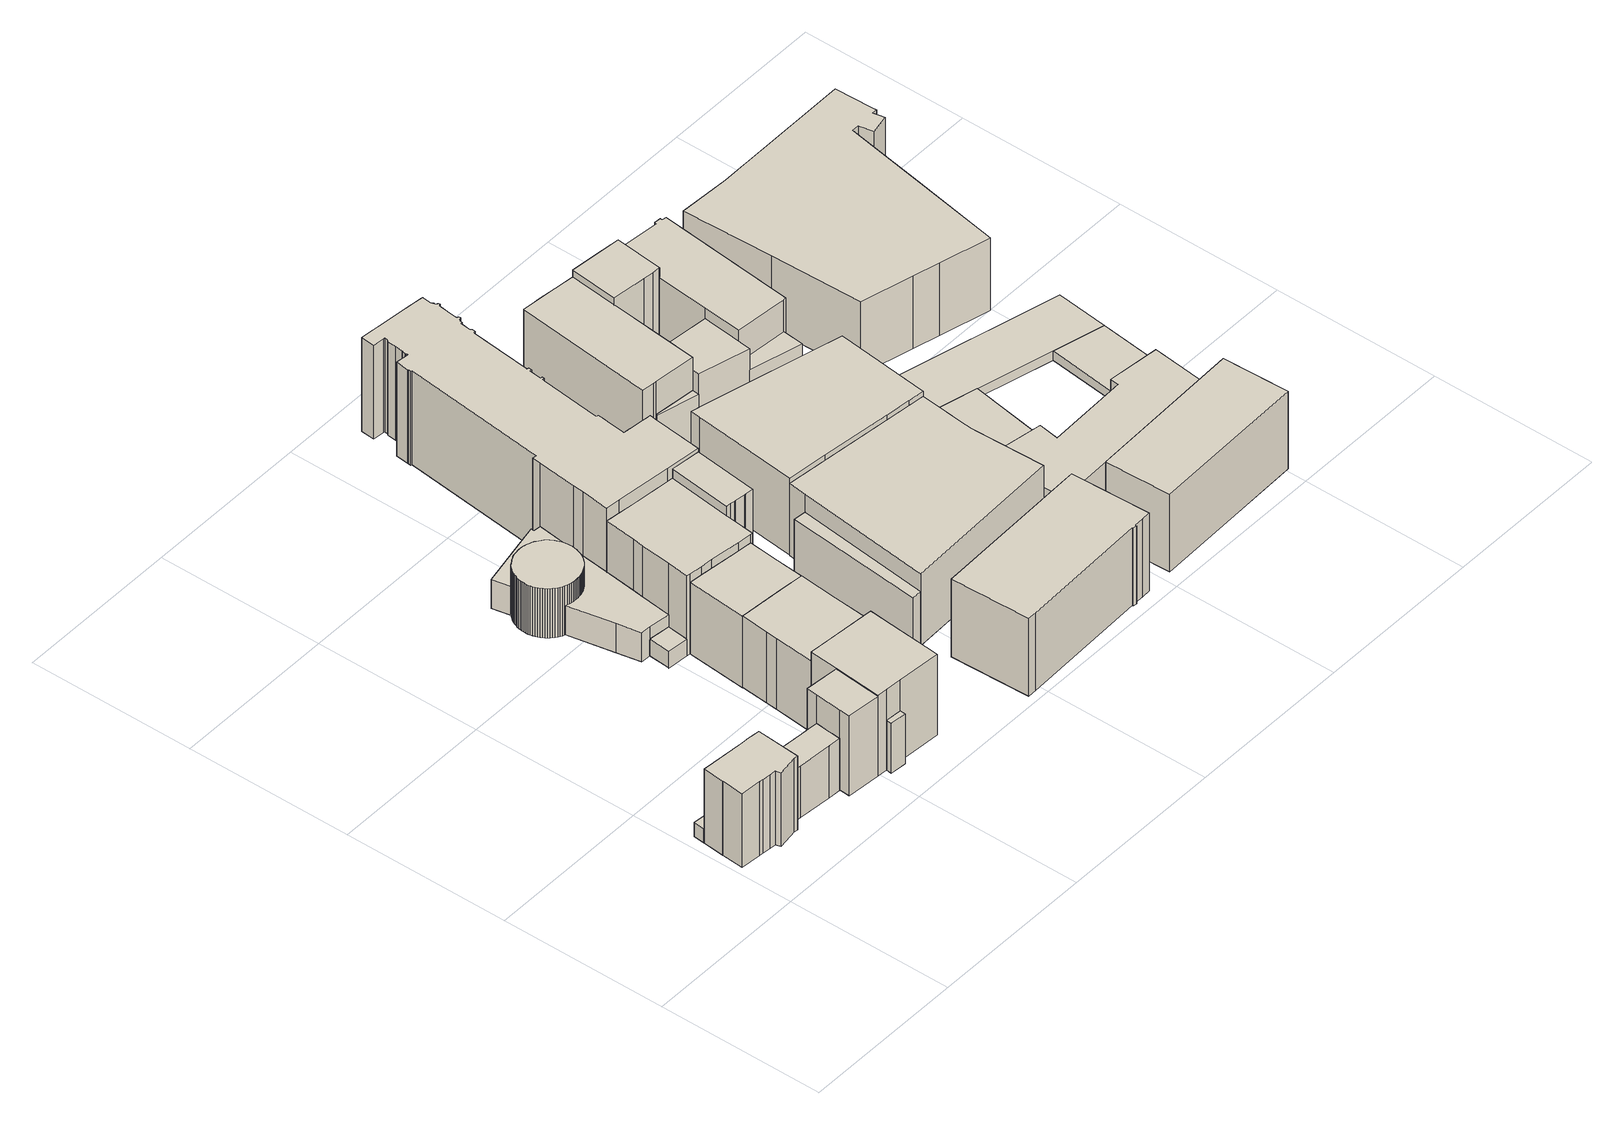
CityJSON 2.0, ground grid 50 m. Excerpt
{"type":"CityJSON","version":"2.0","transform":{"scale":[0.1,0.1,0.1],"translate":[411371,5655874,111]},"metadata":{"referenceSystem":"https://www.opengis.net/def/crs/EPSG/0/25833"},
"CityObjects":{
"building1":{"type":"Building","attributes":{"Gemeindeschluessel":14612000,"Geometrietyp2DReferenz":"3000","function":"31001_9998","roofType":"9999"},"children":["building1-1","building1-2","building1-3"]},
"building1-1":{"type":"BuildingPart","attributes":{"Dachtyp_tdc":"tdcGableRoof","Dachneigung":36.53,"QualitaetDacherkennung":72,"Geometrietyp2DReferenz":"3000","measuredHeight":18.6,"roofType":"3100"},"parents":["building1"],"geometry":[{"type":"Solid","lod":"1","boundaries":[[[[0,1,2,3,4,5,6,7,8,9,10,11]],[[12,13,14,15,16,17,18,19,20,21,22,23]],[[11,13,12,0]],[[10,14,13,11]],[[9,15,14,10]],[[8,16,15,9]],[[7,17,16,8]],[[6,18,17,7]],[[5,19,18,6]],[[4,20,19,5]],[[3,21,20,4]],[[2,22,21,3]],[[1,23,22,2]],[[0,12,23,1]]]]}]},
"building1-2":{"type":"BuildingPart","attributes":{"Dachtyp_tdc":"tdcGableRoof","Dachneigung":20.57,"QualitaetDacherkennung":4,"Geometrietyp2DReferenz":"3000","measuredHeight":6.68,"roofType":"3100"},"parents":["building1"],"geometry":[{"type":"Solid","lod":"1","boundaries":[[[[24,25,26,27,28,29,30,31,32,33,34]],[[35,36,37,38,39,40,41,42,43,44,45]],[[34,36,35,24]],[[33,37,36,34]],[[32,38,37,33]],[[31,39,38,32]],[[30,40,39,31]],[[29,41,40,30]],[[28,42,41,29]],[[27,43,42,28]],[[26,44,43,27]],[[25,45,44,26]],[[24,35,45,25]]]]}]},
"building1-3":{"type":"BuildingPart","attributes":{"Dachtyp_tdc":"tdcHipAndGableRoof","Dachneigung":43.85,"QualitaetDacherkennung":66,"Geometrietyp2DReferenz":"3000","measuredHeight":28.26,"roofType":"5000"},"parents":["building1"],"geometry":[{"type":"Solid","lod":"1","boundaries":[[[[46,47,48,49,50,51,52,53,54,55,56,57,58,59,60,61,62]],[[63,64,65,66,67,68,69,40,38,70,71,72,23,21,73,74,75]],[[62,64,63,46]],[[61,65,64,62]],[[60,66,65,61]],[[59,67,66,60]],[[58,68,67,59]],[[57,69,68,58]],[[56,40,69,57]],[[55,38,40,56]],[[54,70,38,55]],[[53,71,70,54]],[[52,72,71,53]],[[51,23,72,52]],[[50,21,23,51]],[[49,73,21,50]],[[48,74,73,49]],[[47,75,74,48]],[[46,63,75,47]]]]}]},
"building2":{"type":"Building","attributes":{"Gemeindeschluessel":14612000,"Geometrietyp2DReferenz":"3000","function":"31001_9998","roofType":"9999"},"children":["building2-1","building2-2","building2-3","building2-4"]},
"building2-1":{"type":"BuildingPart","attributes":{"Dachtyp_tdc":"tdcFreeFormRoof","Dachneigung":50.31,"QualitaetDacherkennung":12,"Geometrietyp2DReferenz":"3000","measuredHeight":17,"roofType":"5000"},"parents":["building2"],"geometry":[{"type":"Solid","lod":"1","boundaries":[[[[76,77,78,79]],[[80,81,82,83]],[[79,81,80,76]],[[78,82,81,79]],[[77,83,82,78]],[[76,80,83,77]]]]}]},
"building2-2":{"type":"BuildingPart","attributes":{"Dachtyp_tdc":"tdcFreeFormRoof","Dachneigung":31.31,"QualitaetDacherkennung":19,"Geometrietyp2DReferenz":"3000","measuredHeight":29.87,"roofType":"5000"},"parents":["building2"],"geometry":[{"type":"Solid","lod":"1","boundaries":[[[[84,85,86,87,88,89,90,91,92,93]],[[94,95,96,83,82,97,98,99,100,101]],[[92,95,94,93]],[[91,96,95,92]],[[90,83,96,91]],[[89,82,83,90]],[[88,97,82,89]],[[87,98,97,88]],[[86,99,98,87]],[[85,100,99,86]],[[84,101,100,85]],[[93,94,101,84]]]]}]},
"building2-3":{"type":"BuildingPart","attributes":{"Dachtyp_tdc":"tdcHipAndGableRoof","Dachneigung":43.49,"QualitaetDacherkennung":65,"Geometrietyp2DReferenz":"3000","measuredHeight":29.6,"roofType":"5000"},"parents":["building2"],"geometry":[{"type":"Solid","lod":"1","boundaries":[[[[102,103,104,105,106,107,108]],[[97,109,110,111,112,98,113]],[[108,109,97,102]],[[107,110,109,108]],[[106,111,110,107]],[[105,112,111,106]],[[104,98,112,105]],[[103,113,98,104]],[[102,97,113,103]]]]}]},
"building2-4":{"type":"BuildingPart","attributes":{"Dachtyp_tdc":"tdcFreeFormRoof","Dachneigung":32.53,"QualitaetDacherkennung":16,"Geometrietyp2DReferenz":"3000","measuredHeight":23.66,"roofType":"5000"},"parents":["building2"],"geometry":[{"type":"Solid","lod":"1","boundaries":[[[[114,115,116,117,118,119]],[[120,121,122,123,95,94]],[[119,121,120,114]],[[118,122,121,119]],[[117,123,122,118]],[[116,95,123,117]],[[115,94,95,116]],[[114,120,94,115]]]]}]},
"building3":{"type":"Building","attributes":{"Dachtyp_tdc":"tdcPolyFlatRoof","Gemeindeschluessel":14612000,"Dachneigung":0,"QualitaetDacherkennung":42,"Geometrietyp2DReferenz":"3000","measuredHeight":5.58,"function":"31001_9998","roofType":"1000"},"geometry":[{"type":"Solid","lod":"1","boundaries":[[[[124,125,126,127,128,129]],[[130,131,132,133,134,135]],[[129,131,130,124]],[[128,132,131,129]],[[127,133,132,128]],[[126,134,133,127]],[[125,135,134,126]],[[124,130,135,125]]]]}]},
"building4":{"type":"Building","attributes":{"Dachtyp_tdc":"tdcGableRoof","Gemeindeschluessel":14612000,"Dachneigung":38.51,"QualitaetDacherkennung":37,"Geometrietyp2DReferenz":"3000","measuredHeight":29.32,"function":"31001_9998","roofType":"3100"},"geometry":[{"type":"Solid","lod":"1","boundaries":[[[[136,137,138,139,140,141,142,143,144,145,146,147]],[[148,149,150,151,152,153,154,155,156,157,158,159]],[[147,149,148,136]],[[146,150,149,147]],[[145,151,150,146]],[[144,152,151,145]],[[143,153,152,144]],[[142,154,153,143]],[[141,155,154,142]],[[140,156,155,141]],[[139,157,156,140]],[[138,158,157,139]],[[137,159,158,138]],[[136,148,159,137]]]]}]},
"building5":{"type":"Building","attributes":{"Dachtyp_tdc":"tdcPolyFlatRoof","Gemeindeschluessel":14612000,"Dachneigung":0,"QualitaetDacherkennung":61,"Geometrietyp2DReferenz":"3000","measuredHeight":16.23,"function":"31001_9998","roofType":"1000"},"geometry":[{"type":"Solid","lod":"1","boundaries":[[[[160,161,162,163,164,165,166,167,168,169,170,171,172,173,174,175,176,177,178,179,180,181,182,183,184,185,186,187,188,189,190,191,192,193,194,195,196,197,198,199,200,201,202,203,204,205,206,207,208,209,210,211,212,213,214,215,216,217,218,219,220,221,222,223,224,225,226,227,228,229,230,231,232,233,234,235,236,237,238,239,240,241,242,243,244,245,246,247]],[[248,249,250,251,252,253,254,255,256,257,258,259,260,261,262,263,264,265,266,267,268,269,270,271,272,273,274,275,276,277,278,279,280,281,282,283,284,285,286,287,288,289,290,291,292,293,294,295,296,297,298,299,300,301,302,303,304,305,306,307,308,309,310,311,312,313,314,315,316,317,318,319,320,321,322,323,324,325,326,327,328,329,330,331,332,333,334,335]],[[247,249,248,160]],[[246,250,249,247]],[[245,251,250,246]],[[244,252,251,245]],[[243,253,252,244]],[[242,254,253,243]],[[241,255,254,242]],[[240,256,255,241]],[[239,257,256,240]],[[238,258,257,239]],[[237,259,258,238]],[[236,260,259,237]],[[235,261,260,236]],[[234,262,261,235]],[[233,263,262,234]],[[232,264,263,233]],[[231,265,264,232]],[[230,266,265,231]],[[229,267,266,230]],[[228,268,267,229]],[[227,269,268,228]],[[226,270,269,227]],[[225,271,270,226]],[[224,272,271,225]],[[223,273,272,224]],[[222,274,273,223]],[[221,275,274,222]],[[220,276,275,221]],[[219,277,276,220]],[[218,278,277,219]],[[217,279,278,218]],[[216,280,279,217]],[[215,281,280,216]],[[214,282,281,215]],[[213,283,282,214]],[[212,284,283,213]],[[211,285,284,212]],[[210,286,285,211]],[[209,287,286,210]],[[208,288,287,209]],[[207,289,288,208]],[[206,290,289,207]],[[205,291,290,206]],[[204,292,291,205]],[[203,293,292,204]],[[202,294,293,203]],[[201,295,294,202]],[[200,296,295,201]],[[199,297,296,200]],[[198,298,297,199]],[[197,299,298,198]],[[196,300,299,197]],[[195,301,300,196]],[[194,302,301,195]],[[193,303,302,194]],[[192,304,303,193]],[[191,305,304,192]],[[190,306,305,191]],[[189,307,306,190]],[[188,308,307,189]],[[187,309,308,188]],[[186,310,309,187]],[[185,311,310,186]],[[184,312,311,185]],[[183,313,312,184]],[[182,314,313,183]],[[181,315,314,182]],[[180,316,315,181]],[[179,317,316,180]],[[178,318,317,179]],[[177,319,318,178]],[[176,320,319,177]],[[175,321,320,176]],[[174,322,321,175]],[[173,323,322,174]],[[172,324,323,173]],[[171,325,324,172]],[[170,326,325,171]],[[169,327,326,170]],[[168,328,327,169]],[[167,329,328,168]],[[166,330,329,167]],[[165,331,330,166]],[[164,332,331,165]],[[163,333,332,164]],[[162,334,333,163]],[[161,335,334,162]],[[160,248,335,161]]]]}]},
"building6":{"type":"Building","attributes":{"Dachtyp_tdc":"tdcPolyFlatRoof","Gemeindeschluessel":14612000,"Dachneigung":0,"QualitaetDacherkennung":61,"Geometrietyp2DReferenz":"3000","measuredHeight":9.68,"function":"31001_9998","roofType":"1000"},"geometry":[{"type":"Solid","lod":"1","boundaries":[[[[336,337,338,339,340,341,342,343,344,345,346,347,348,349,350,351,352,353,354,355,356,357,358,359,360,361,362,363,364,365,366,367,368,369,370,371,372,373,374,375,376,377,378,379,380,381,382,383,384,385,386,387,388,389,390,391,392,393,394,395,396,397,398,399,400,401,402,403,404,405,406,407,408,409,410,411,412]],[[413,414,415,416,417,418,419,420,421,422,423,424,425,426,427,428,429,430,431,432,433,434,435,436,437,438,439,440,441,442,443,444,445,446,447,448,449,450,451,452,453,454,455,456,457,458,459,460,461,462,463,464,465,466,467,468,469,470,471,472,473,474,475,476,477,478,479,480,481,482,483,484,485,486,487,488,489]],[[412,414,413,336]],[[411,415,414,412]],[[410,416,415,411]],[[409,417,416,410]],[[408,418,417,409]],[[407,419,418,408]],[[406,420,419,407]],[[405,421,420,406]],[[404,422,421,405]],[[403,423,422,404]],[[402,424,423,403]],[[401,425,424,402]],[[400,426,425,401]],[[399,427,426,400]],[[398,428,427,399]],[[397,429,428,398]],[[396,430,429,397]],[[395,431,430,396]],[[394,432,431,395]],[[393,433,432,394]],[[392,434,433,393]],[[391,435,434,392]],[[390,436,435,391]],[[389,437,436,390]],[[388,438,437,389]],[[387,439,438,388]],[[386,440,439,387]],[[385,441,440,386]],[[384,442,441,385]],[[383,443,442,384]],[[382,444,443,383]],[[381,445,444,382]],[[380,446,445,381]],[[379,447,446,380]],[[378,448,447,379]],[[377,449,448,378]],[[376,450,449,377]],[[375,451,450,376]],[[374,452,451,375]],[[373,453,452,374]],[[372,454,453,373]],[[371,455,454,372]],[[370,456,455,371]],[[369,457,456,370]],[[368,458,457,369]],[[367,459,458,368]],[[366,460,459,367]],[[365,461,460,366]],[[364,462,461,365]],[[363,463,462,364]],[[362,464,463,363]],[[361,465,464,362]],[[360,466,465,361]],[[359,467,466,360]],[[358,468,467,359]],[[357,469,468,358]],[[356,470,469,357]],[[355,471,470,356]],[[354,472,471,355]],[[353,473,472,354]],[[352,474,473,353]],[[351,475,474,352]],[[350,476,475,351]],[[349,477,476,350]],[[348,478,477,349]],[[347,479,478,348]],[[346,480,479,347]],[[345,481,480,346]],[[344,482,481,345]],[[343,483,482,344]],[[342,484,483,343]],[[341,485,484,342]],[[340,486,485,341]],[[339,487,486,340]],[[338,488,487,339]],[[337,489,488,338]],[[336,413,489,337]]]]}]},
"building7":{"type":"Building","attributes":{"Dachtyp_tdc":"tdcGableRoof","Gemeindeschluessel":14612000,"Dachneigung":39.73,"QualitaetDacherkennung":39,"Geometrietyp2DReferenz":"3000","measuredHeight":29.5,"function":"31001_9998","roofType":"3100"},"geometry":[{"type":"Solid","lod":"1","boundaries":[[[[490,491,492,493,494,495,496,497,498,499]],[[500,501,502,503,504,505,506,507,508,509]],[[499,501,500,490]],[[498,502,501,499]],[[497,503,502,498]],[[496,504,503,497]],[[495,505,504,496]],[[494,506,505,495]],[[493,507,506,494]],[[492,508,507,493]],[[491,509,508,492]],[[490,500,509,491]]]]}]},
"building8":{"type":"Building","attributes":{"Gemeindeschluessel":14612000,"Geometrietyp2DReferenz":"3000","function":"31001_9998","roofType":"9999"},"children":["building8-1","building8-2"]},
"building8-1":{"type":"BuildingPart","attributes":{"Dachtyp_tdc":"tdcHipAndGableRoof","Dachneigung":44.05,"QualitaetDacherkennung":57,"Geometrietyp2DReferenz":"3000","measuredHeight":32.8,"roofType":"5000"},"parents":["building8"],"geometry":[{"type":"Solid","lod":"1","boundaries":[[[[510,511,512,513,514,515,516,517,518]],[[519,520,521,522,523,524,525,526,527]],[[518,520,519,510]],[[517,521,520,518]],[[516,522,521,517]],[[515,523,522,516]],[[514,524,523,515]],[[513,525,524,514]],[[512,526,525,513]],[[511,527,526,512]],[[510,519,527,511]]]]}]},
"building8-2":{"type":"BuildingPart","attributes":{"Dachtyp_tdc":"tdcCutGableRoof","Dachneigung":46.12,"QualitaetDacherkennung":26,"Geometrietyp2DReferenz":"3000","measuredHeight":31.1,"roofType":"9999"},"parents":["building8"],"geometry":[{"type":"Solid","lod":"1","boundaries":[[[[528,529,530,531,532,533,534,535,536,537,538,539,540,541,542,543,544]],[[545,546,547,489,488,487,486,548,549,550,551,526,525,552,553,554,555]],[[544,546,545,528]],[[543,547,546,544]],[[542,489,547,543]],[[541,488,489,542]],[[540,487,488,541]],[[539,486,487,540]],[[538,548,486,539]],[[537,549,548,538]],[[536,550,549,537]],[[535,551,550,536]],[[534,526,551,535]],[[533,525,526,534]],[[532,552,525,533]],[[531,553,552,532]],[[530,554,553,531]],[[529,555,554,530]],[[528,545,555,529]]]]}]},
"building9":{"type":"Building","attributes":{"Dachtyp_tdc":"tdcFreeFormRoof","Gemeindeschluessel":14612000,"Dachneigung":44.85,"QualitaetDacherkennung":21,"Geometrietyp2DReferenz":"3000","measuredHeight":39.98,"function":"31001_9998","roofType":"5000"},"geometry":[{"type":"Solid","lod":"1","boundaries":[[[[556,557,558,559,560,561,562,563,564,565,566,567,568,569,570,571,572,573,574,575,576,577,578,579,580,581,582,583,584,585,586,587,588,589,590,591,592,593,594,595,596,597,598,599,600,601,602,603,604,605,606,607,608,609,610,611,612,613,614,615,616,617,618,619,620,621,622,623,624,625,626,627,628,629,630,631,632,633,634,635,636,637,638,639,640,641,642,643,644,645,646,647,648,649,650,651,652,653,654,655,656,657,658,659,660,661,662,663,664,665,666,667,668,669,670,671,672,673,674,675,676,677,678]],[[679,680,681,682,683,684,685,686,687,688,689,690,691,692,693,694,695,696,697,698,699,700,701,702,703,704,705,706,707,708,709,710,711,712,713,714,715,716,717,718,719,720,721,722,723,724,725,726,727,728,729,730,731,732,733,734,735,736,737,738,739,740,741,742,743,744,745,746,747,748,749,750,751,752,753,754,755,756,757,758,759,760,761,762,763,764,765,766,767,768,769,770,771,772,773,774,775,776,777,778,779,780,781,782,783,784,785,786,787,788,789,790,791,792,793,794,795,796,797,798,799,800,801]],[[677,680,679,678]],[[676,681,680,677]],[[675,682,681,676]],[[674,683,682,675]],[[673,684,683,674]],[[672,685,684,673]],[[671,686,685,672]],[[670,687,686,671]],[[669,688,687,670]],[[668,689,688,669]],[[667,690,689,668]],[[666,691,690,667]],[[665,692,691,666]],[[664,693,692,665]],[[663,694,693,664]],[[662,695,694,663]],[[661,696,695,662]],[[660,697,696,661]],[[659,698,697,660]],[[658,699,698,659]],[[657,700,699,658]],[[656,701,700,657]],[[655,702,701,656]],[[654,703,702,655]],[[653,704,703,654]],[[652,705,704,653]],[[651,706,705,652]],[[650,707,706,651]],[[649,708,707,650]],[[648,709,708,649]],[[647,710,709,648]],[[646,711,710,647]],[[645,712,711,646]],[[644,713,712,645]],[[643,714,713,644]],[[642,715,714,643]],[[641,716,715,642]],[[640,717,716,641]],[[639,718,717,640]],[[638,719,718,639]],[[637,720,719,638]],[[636,721,720,637]],[[635,722,721,636]],[[634,723,722,635]],[[633,724,723,634]],[[632,725,724,633]],[[631,726,725,632]],[[630,727,726,631]],[[629,728,727,630]],[[628,729,728,629]],[[627,730,729,628]],[[626,731,730,627]],[[625,732,731,626]],[[624,733,732,625]],[[623,734,733,624]],[[622,735,734,623]],[[621,736,735,622]],[[620,737,736,621]],[[619,738,737,620]],[[618,739,738,619]],[[617,740,739,618]],[[616,741,740,617]],[[615,742,741,616]],[[614,743,742,615]],[[613,744,743,614]],[[612,745,744,613]],[[611,746,745,612]],[[610,747,746,611]],[[609,748,747,610]],[[608,749,748,609]],[[607,750,749,608]],[[606,751,750,607]],[[605,752,751,606]],[[604,753,752,605]],[[603,754,753,604]],[[602,755,754,603]],[[601,756,755,602]],[[600,757,756,601]],[[599,758,757,600]],[[598,759,758,599]],[[597,760,759,598]],[[596,761,760,597]],[[595,762,761,596]],[[594,763,762,595]],[[593,764,763,594]],[[592,765,764,593]],[[591,766,765,592]],[[590,767,766,591]],[[589,768,767,590]],[[588,769,768,589]],[[587,770,769,588]],[[586,771,770,587]],[[585,772,771,586]],[[584,773,772,585]],[[583,774,773,584]],[[582,775,774,583]],[[581,776,775,582]],[[580,777,776,581]],[[579,778,777,580]],[[578,779,778,579]],[[577,780,779,578]],[[576,781,780,577]],[[575,782,781,576]],[[574,783,782,575]],[[573,784,783,574]],[[572,785,784,573]],[[571,786,785,572]],[[570,787,786,571]],[[569,788,787,570]],[[568,789,788,569]],[[567,790,789,568]],[[566,791,790,567]],[[565,792,791,566]],[[564,793,792,565]],[[563,794,793,564]],[[562,795,794,563]],[[561,796,795,562]],[[560,797,796,561]],[[559,798,797,560]],[[558,799,798,559]],[[557,800,799,558]],[[556,801,800,557]],[[678,679,801,556]]]]}]},
"building10":{"type":"Building","attributes":{"Dachtyp_tdc":"tdcCutTentRoof","Gemeindeschluessel":14612000,"Dachneigung":0.148,"QualitaetDacherkennung":48,"Geometrietyp2DReferenz":"3000","measuredHeight":29.27,"function":"31001_9998","roofType":"9999"},"geometry":[{"type":"Solid","lod":"1","boundaries":[[[[802,803,804,805,806,807,808,809,810,811,812,813]],[[814,815,816,817,818,819,820,821,822,823,824,825]],[[813,815,814,802]],[[812,816,815,813]],[[811,817,816,812]],[[810,818,817,811]],[[809,819,818,810]],[[808,820,819,809]],[[807,821,820,808]],[[806,822,821,807]],[[805,823,822,806]],[[804,824,823,805]],[[803,825,824,804]],[[802,814,825,803]]]]}]},
"building11":{"type":"Building","attributes":{"Gemeindeschluessel":14612000,"Geometrietyp2DReferenz":"3000","function":"31001_9998","roofType":"9999"},"children":["building11-1","building11-2"]},
"building11-1":{"type":"BuildingPart","attributes":{"Dachtyp_tdc":"tdcCutTentRoof","Dachneigung":2.87,"QualitaetDacherkennung":18,"Geometrietyp2DReferenz":"3000","measuredHeight":26.58,"roofType":"9999"},"parents":["building11"],"geometry":[{"type":"Solid","lod":"1","boundaries":[[[[826,827,828,829,830,831,832,833]],[[834,835,836,837,838,839,840,841]],[[833,835,834,826]],[[832,836,835,833]],[[831,837,836,832]],[[830,838,837,831]],[[829,839,838,830]],[[828,840,839,829]],[[827,841,840,828]],[[826,834,841,827]]]]}]},
"building11-2":{"type":"BuildingPart","attributes":{"Dachtyp_tdc":"tdcPolyFlatRoof","Dachneigung":0,"QualitaetDacherkennung":61,"Geometrietyp2DReferenz":"3000","measuredHeight":18.01,"roofType":"1000"},"parents":["building11"],"geometry":[{"type":"Solid","lod":"1","boundaries":[[[[842,843,844,845]],[[846,835,834,847]],[[845,835,846,842]],[[844,834,835,845]],[[843,847,834,844]],[[842,846,847,843]]]]}]},
"building12":{"type":"Building","attributes":{"Dachtyp_tdc":"tdcFreeFormRoof","Gemeindeschluessel":14612000,"Dachneigung":0.161,"QualitaetDacherkennung":31,"Geometrietyp2DReferenz":"3000","measuredHeight":27.76,"function":"31001_9998","roofType":"5000"},"geometry":[{"type":"Solid","lod":"1","boundaries":[[[[848,849,850,851,852,853,854,855,856]],[[857,858,859,860,861,862,863,864,865]],[[856,858,857,848]],[[855,859,858,856]],[[854,860,859,855]],[[853,861,860,854]],[[852,862,861,853]],[[851,863,862,852]],[[850,864,863,851]],[[849,865,864,850]],[[848,857,865,849]]]]}]},
"building13":{"type":"Building","attributes":{"Gemeindeschluessel":14612000,"Geometrietyp2DReferenz":"3000","function":"31001_9998","roofType":"9999"},"children":["building13-1","building13-2","building13-3","building13-4","building13-5","building13-6","building13-7"]},
"building13-1":{"type":"BuildingPart","attributes":{"Dachtyp_tdc":"tdcFreeFormRoof","Dachneigung":55.45,"QualitaetDacherkennung":21,"Geometrietyp2DReferenz":"3000","measuredHeight":16.26,"roofType":"5000"},"parents":["building13"],"geometry":[{"type":"Solid","lod":"1","boundaries":[[[[866,867,868,869]],[[870,871,872,873]],[[869,871,870,866]],[[868,872,871,869]],[[867,873,872,868]],[[866,870,873,867]]]]}]},
"building13-2":{"type":"BuildingPart","attributes":{"Dachtyp_tdc":"tdcHipRoof","Dachneigung":10.47,"QualitaetDacherkennung":27,"Geometrietyp2DReferenz":"3000","measuredHeight":29.57,"roofType":"3200"},"parents":["building13"],"geometry":[{"type":"Solid","lod":"1","boundaries":[[[[874,875,876,877,878,879,880,881,882,883,884,885]],[[886,887,888,889,890,891,892,893,894,895,896,897]],[[885,887,886,874]],[[884,888,887,885]],[[883,889,888,884]],[[882,890,889,883]],[[881,891,890,882]],[[880,892,891,881]],[[879,893,892,880]],[[878,894,893,879]],[[877,895,894,878]],[[876,896,895,877]],[[875,897,896,876]],[[874,886,897,875]]]]}]},
"building13-3":{"type":"BuildingPart","attributes":{"Dachtyp_tdc":"tdcPolyFlatRoof","Dachneigung":2.8,"QualitaetDacherkennung":16,"Geometrietyp2DReferenz":"3000","measuredHeight":15.97,"roofType":"2100"},"parents":["building13"],"geometry":[{"type":"Solid","lod":"1","boundaries":[[[[898,899,900,901]],[[902,903,904,905]],[[901,903,902,898]],[[900,904,903,901]],[[899,905,904,900]],[[898,902,905,899]]]]}]},
"building13-4":{"type":"BuildingPart","attributes":{"Dachtyp_tdc":"tdcPolyFlatRoof","Dachneigung":0,"QualitaetDacherkennung":42,"Geometrietyp2DReferenz":"3000","measuredHeight":28.82,"roofType":"1000"},"parents":["building13"],"geometry":[{"type":"Solid","lod":"1","boundaries":[[[[906,907,908,909,910,911,912,913]],[[886,897,914,915,916,917,918,887]],[[913,897,886,906]],[[912,914,897,913]],[[911,915,914,912]],[[910,916,915,911]],[[909,917,916,910]],[[908,918,917,909]],[[907,887,918,908]],[[906,886,887,907]]]]}]},
"building13-5":{"type":"BuildingPart","attributes":{"Dachtyp_tdc":"tdcHipRoof","Dachneigung":52.16,"QualitaetDacherkennung":28,"Geometrietyp2DReferenz":"3000","measuredHeight":31.3,"roofType":"3200"},"parents":["building13"],"geometry":[{"type":"Solid","lod":"1","boundaries":[[[[919,920,921,922,923,924,925,926,927,928,929,930]],[[931,905,904,932,933,934,935,936,870,873,917,916]],[[930,905,931,919]],[[929,904,905,930]],[[928,932,904,929]],[[927,933,932,928]],[[926,934,933,927]],[[925,935,934,926]],[[924,936,935,925]],[[923,870,936,924]],[[922,873,870,923]],[[921,917,873,922]],[[920,916,917,921]],[[919,931,916,920]]]]}]},
"building13-6":{"type":"BuildingPart","attributes":{"Dachtyp_tdc":"tdcPolyFlatRoof","Dachneigung":0,"QualitaetDacherkennung":51,"Geometrietyp2DReferenz":"3000","measuredHeight":15.35,"roofType":"1000"},"parents":["building13"],"geometry":[{"type":"Solid","lod":"1","boundaries":[[[[937,938,939,940]],[[894,941,942,895]],[[940,941,894,937]],[[939,942,941,940]],[[938,895,942,939]],[[937,894,895,938]]]]}]},
"building13-7":{"type":"BuildingPart","attributes":{"Dachtyp_tdc":"tdcCutGableRoof","Dachneigung":56.44,"QualitaetDacherkennung":33,"Geometrietyp2DReferenz":"3000","measuredHeight":28.89,"roofType":"9999"},"parents":["building13"],"geometry":[{"type":"Solid","lod":"1","boundaries":[[[[943,944,945,946]],[[942,902,931,896]],[[946,902,942,943]],[[945,931,902,946]],[[944,896,931,945]],[[943,942,896,944]]]]}]},
"building14":{"type":"Building","attributes":{"Dachtyp_tdc":"tdcCutTentRoof","Gemeindeschluessel":14612000,"Dachneigung":1.21,"QualitaetDacherkennung":61,"Geometrietyp2DReferenz":"3000","measuredHeight":28.95,"function":"31001_9998","roofType":"9999"},"geometry":[{"type":"Solid","lod":"1","boundaries":[[[[947,948,949,950]],[[951,952,953,954]],[[950,952,951,947]],[[949,953,952,950]],[[948,954,953,949]],[[947,951,954,948]]]]}]},
"building15":{"type":"Building","attributes":{"Dachtyp_tdc":"tdcFreeFormRoof","Gemeindeschluessel":14612000,"Dachneigung":50.79,"QualitaetDacherkennung":6,"Geometrietyp2DReferenz":"3000","measuredHeight":14.17,"function":"31001_9998","roofType":"5000"},"geometry":[{"type":"Solid","lod":"1","boundaries":[[[[955,956,957,958,959,960,961,962,963]],[[964,965,966,967,968,969,970,971,972]],[[963,965,964,955]],[[962,966,965,963]],[[961,967,966,962]],[[960,968,967,961]],[[959,969,968,960]],[[958,970,969,959]],[[957,971,970,958]],[[956,972,971,957]],[[955,964,972,956]]]]}]},
"building16":{"type":"Building","attributes":{"Gemeindeschluessel":14612000,"Geometrietyp2DReferenz":"3000","function":"31001_9998","roofType":"9999"},"children":["building16-1","building16-2","building16-3"]},
"building16-1":{"type":"BuildingPart","attributes":{"Dachtyp_tdc":"tdcPolyFlatRoof","Dachneigung":0,"QualitaetDacherkennung":0,"Geometrietyp2DReferenz":"3000","measuredHeight":3,"roofType":"9999"},"parents":["building16"],"geometry":[{"type":"Solid","lod":"1","boundaries":[[[[973,974,975,976]],[[977,978,979,980]],[[976,978,977,973]],[[975,979,978,976]],[[974,980,979,975]],[[973,977,980,974]]]]}]},
"building16-2":{"type":"BuildingPart","attributes":{"Dachtyp_tdc":"tdcPolyFlatRoof","Dachneigung":0,"QualitaetDacherkennung":0,"Geometrietyp2DReferenz":"3000","measuredHeight":3.13,"roofType":"9999"},"parents":["building16"],"geometry":[{"type":"Solid","lod":"1","boundaries":[[[[981,982,983,984]],[[985,986,987,988]],[[984,986,985,981]],[[983,987,986,984]],[[982,988,987,983]],[[981,985,988,982]]]]}]},
"building16-3":{"type":"BuildingPart","attributes":{"Dachtyp_tdc":"tdcPolyFlatRoof","Dachneigung":0,"QualitaetDacherkennung":10,"Geometrietyp2DReferenz":"3000","measuredHeight":3.01,"roofType":"1000"},"parents":["building16"],"geometry":[{"type":"Solid","lod":"1","boundaries":[[[[989,990,991,992,993,994]],[[986,995,996,979,978,987]],[[994,995,986,989]],[[993,996,995,994]],[[992,979,996,993]],[[991,978,979,992]],[[990,987,978,991]],[[989,986,987,990]]]]}]},
"building17":{"type":"Building","attributes":{"name":"NH Collection","Dachtyp_tdc":"tdcFreeFormRoof","Gemeindeschluessel":14612000,"Dachneigung":0.345,"QualitaetDacherkennung":21,"Geometrietyp2DReferenz":"3000","measuredHeight":29.76,"function":"31001_2071","roofType":"5000"},"geometry":[{"type":"Solid","lod":"1","boundaries":[[[[997,998,999,1000,1001,1002,1003,1004,1005,1006,1007,1008,1009,1010,1011,1012,1013,1014,1015,1016]],[[1017,1018,1019,1020,1021,1022,1023,1024,1025,1026,1027,1028,1029,1030,1031,1032,1033,1034,1035,1036]],[[1016,1018,1017,997]],[[1015,1019,1018,1016]],[[1014,1020,1019,1015]],[[1013,1021,1020,1014]],[[1012,1022,1021,1013]],[[1011,1023,1022,1012]],[[1010,1024,1023,1011]],[[1009,1025,1024,1010]],[[1008,1026,1025,1009]],[[1007,1027,1026,1008]],[[1006,1028,1027,1007]],[[1005,1029,1028,1006]],[[1004,1030,1029,1005]],[[1003,1031,1030,1004]],[[1002,1032,1031,1003]],[[1001,1033,1032,1002]],[[1000,1034,1033,1001]],[[999,1035,1034,1000]],[[998,1036,1035,999]],[[997,1017,1036,998]]]]}]}
},
"vertices":[
[242,239,197],[203,242,197],[200,202,197],[197,164,197],[235,160,197],[336,151,197],[373,149,197],[377,188,197],[380,228,197],[360,230,197],[342,231,197],[328,232,197],[242,239,26],[328,232,26],[342,231,26],[360,230,26],[380,228,26],[377,188,26],[373,149,26],[336,151,26],[235,160,26],[197,164,26],[200,202,26],[203,242,26],
[127,308,72],[111,310,72],[96,311,72],[38,316,72],[15,318,72],[12,285,72],[12,284,72],[35,282,72],[146,273,72],[149,307,72],[135,308,72],[127,308,26],[135,308,26],[149,307,26],[146,273,26],[35,282,26],[12,284,26],[12,285,26],[15,318,26],[38,316,26],[96,311,26],[111,310,26],
[118,144,270],[122,129,270],[183,138,270],[195,137,270],[197,164,270],[203,242,270],[205,268,270],[194,269,270],[170,272,270],[146,273,270],[12,284,270],[6,220,270],[6,219,270],[1,154,270],[64,149,270],[75,148,270],[99,145,270],[118,144,26],[99,145,26],[75,148,26],[64,149,26],[1,154,26],[6,219,26],[6,220,26],[170,272,26],[194,269,26],[205,268,26],[195,137,26],[183,138,26],[122,129,26],
[549,85,193],[550,101,193],[502,105,193],[500,89,193],[549,85,28],[500,89,28],[502,105,28],[550,101,28],
[700,318,295],[563,330,295],[492,336,295],[485,251,295],[472,107,295],[502,105,295],[550,101,295],[681,90,295],[688,175,295],[694,247,295],[694,247,28],[688,175,28],[681,90,28],[472,107,28],[485,251,28],[492,336,28],[563,330,28],[700,318,28],
[472,107,292],[479,178,292],[485,251,292],[383,260,292],[380,228,292],[373,149,292],[371,116,292],[371,116,28],[373,149,28],[380,228,28],[383,260,28],[479,178,28],
[705,246,263],[694,247,263],[688,175,263],[699,175,263],[701,198,263],[702,218,263],[705,246,28],[702,218,28],[701,198,28],[699,175,28],
[517,752,82],[517,753,82],[524,816,82],[460,823,82],[455,760,82],[454,758,82],[517,752,27],[454,758,27],[455,760,27],[460,823,27],[524,816,27],[517,753,27],
[708,419,264],[710,438,264],[720,554,264],[657,560,264],[583,566,264],[513,572,264],[506,490,264],[503,455,264],[492,336,264],[563,330,264],[637,323,264],[700,318,264],[708,419,29],[700,318,29],[637,323,29],[563,330,29],[492,336,29],[503,455,29],[506,490,29],[513,572,29],[583,566,29],[657,560,29],[720,554,29],[710,438,29],
[512,1104,186],[513,1110,186],[514,1116,186],[513,1123,186],[513,1129,186],[512,1137,186],[510,1144,186],[508,1150,186],[505,1156,186],[503,1161,186],[499,1167,186],[496,1172,186],[492,1177,186],[488,1182,186],[483,1186,186],[478,1190,186],[473,1193,186],[468,1197,186],[462,1200,186],[456,1202,186],[449,1205,186],[442,1206,186],[436,1208,186],[429,1208,186],[423,1208,186],[417,1208,186],[411,1207,186],[405,1206,186],[398,1205,186],[392,1203,186],[387,1200,186],[381,1198,186],[376,1194,186],[370,1191,186],[365,1187,186],[360,1182,186],[356,1177,186],[352,1172,186],[348,1167,186],[345,1162,186],[342,1156,186],[340,1150,186],[337,1144,186],[336,1138,186],[335,1132,186],[334,1126,186],[334,1120,186],[334,1113,186],[334,1107,186],[335,1101,186],[337,1095,186],[339,1089,186],[341,1083,186],[344,1077,186],[347,1072,186],[350,1066,186],[354,1061,186],[358,1057,186],[363,1052,186],[368,1048,186],[373,1044,186],[378,1041,186],[383,1038,186],[389,1035,186],[397,1033,186],[403,1031,186],[409,1030,186],[415,1029,186],[421,1029,186],[428,1029,186],[434,1029,186],[440,1030,186],[446,1031,186],[452,1033,186],[458,1035,186],[464,1038,186],[469,1041,186],[475,1044,186],[481,1049,186],[487,1054,186],[491,1059,186],[495,1064,186],[499,1069,186],[502,1074,186],[505,1080,186],[507,1086,186],[509,1092,186],[511,1098,186],[512,1104,24],[511,1098,24],[509,1092,24],[507,1086,24],[505,1080,24],[502,1074,24],[499,1069,24],[495,1064,24],[491,1059,24],[487,1054,24],[481,1049,24],[475,1044,24],[469,1041,24],[464,1038,24],[458,1035,24],[452,1033,24],[446,1031,24],[440,1030,24],[434,1029,24],[428,1029,24],[421,1029,24],[415,1029,24],[409,1030,24],[403,1031,24],[397,1033,24],[389,1035,24],[383,1038,24],[378,1041,24],[373,1044,24],[368,1048,24],[363,1052,24],[358,1057,24],[354,1061,24],[350,1066,24],[347,1072,24],[344,1077,24],[341,1083,24],[339,1089,24],[337,1095,24],[335,1101,24],[334,1107,24],[334,1113,24],[334,1120,24],[334,1126,24],[335,1132,24],[336,1138,24],[337,1144,24],[340,1150,24],[342,1156,24],[345,1162,24],[348,1167,24],[352,1172,24],[356,1177,24],[360,1182,24],[365,1187,24],[370,1191,24],[376,1194,24],[381,1198,24],[387,1200,24],[392,1203,24],[398,1205,24],[405,1206,24],[411,1207,24],[417,1208,24],[423,1208,24],[429,1208,24],[436,1208,24],[442,1206,24],[449,1205,24],[456,1202,24],[462,1200,24],[468,1197,24],[473,1193,24],[478,1190,24],[483,1186,24],[488,1182,24],[492,1177,24],[496,1172,24],[499,1167,24],[503,1161,24],[505,1156,24],[508,1150,24],[510,1144,24],[512,1137,24],[513,1129,24],[513,1123,24],[514,1116,24],[513,1110,24],
[460,823,122],[524,816,122],[534,906,122],[538,939,122],[549,1033,122],[558,1116,122],[561,1148,122],[575,1266,122],[553,1268,122],[554,1278,122],[491,1265,122],[349,1236,122],[360,1182,122],[365,1187,122],[370,1191,122],[376,1194,122],[381,1198,122],[387,1200,122],[392,1203,122],[398,1205,122],[405,1206,122],[411,1207,122],[417,1208,122],[423,1208,122],[429,1208,122],[436,1208,122],[442,1206,122],[449,1205,122],[456,1202,122],[462,1200,122],[468,1197,122],[473,1193,122],[478,1190,122],[483,1186,122],[488,1182,122],[492,1177,122],[496,1172,122],[499,1167,122],[503,1161,122],[505,1156,122],[508,1150,122],[510,1144,122],[512,1137,122],[512,1135,122],[513,1129,122],[513,1123,122],[514,1116,122],[513,1110,122],[512,1104,122],[511,1098,122],[509,1092,122],[507,1086,122],[505,1080,122],[502,1074,122],[499,1069,122],[495,1064,122],[491,1059,122],[487,1054,122],[482,1050,122],[481,1049,122],[475,1044,122],[469,1041,122],[464,1038,122],[458,1035,122],[452,1033,122],[446,1031,122],[440,1030,122],[434,1029,122],[428,1029,122],[421,1029,122],[415,1029,122],[409,1030,122],[403,1031,122],[397,1033,122],[389,1035,122],[417,895,122],[431,825,122],[460,823,26],[431,825,26],[417,895,26],[389,1035,26],[397,1033,26],[403,1031,26],[409,1030,26],[415,1029,26],[421,1029,26],[428,1029,26],[434,1029,26],[440,1030,26],[446,1031,26],[452,1033,26],[458,1035,26],[464,1038,26],[469,1041,26],[475,1044,26],[481,1049,26],[482,1050,26],[487,1054,26],[491,1059,26],[495,1064,26],[499,1069,26],[502,1074,26],[505,1080,26],[507,1086,26],[509,1092,26],[511,1098,26],[512,1104,26],[513,1110,26],[514,1116,26],[513,1123,26],[513,1129,26],[512,1135,26],[512,1137,26],[510,1144,26],[508,1150,26],[505,1156,26],[503,1161,26],[499,1167,26],[496,1172,26],[492,1177,26],[488,1182,26],[483,1186,26],[478,1190,26],[473,1193,26],[468,1197,26],[462,1200,26],[456,1202,26],[449,1205,26],[442,1206,26],[436,1208,26],[429,1208,26],[423,1208,26],[417,1208,26],[411,1207,26],[405,1206,26],[398,1205,26],[392,1203,26],[387,1200,26],[381,1198,26],[376,1194,26],[370,1191,26],[365,1187,26],[360,1182,26],[349,1236,26],[491,1265,26],[554,1278,26],[553,1268,26],[575,1266,26],[561,1148,26],[558,1116,26],[549,1033,26],[538,939,26],[534,906,26],[524,816,26],
[725,618,263],[727,637,263],[735,728,263],[670,735,263],[566,747,263],[528,751,263],[513,572,263],[583,566,263],[655,560,263],[720,554,263],[725,618,27],[720,554,27],[655,560,27],[583,566,27],[513,572,27],[528,751,27],[566,747,27],[670,735,27],[735,728,27],[727,637,27],
[840,807,322],[862,998,322],[774,1008,322],[751,817,322],[765,816,322],[778,814,322],[782,814,322],[812,810,322],[817,810,322],[840,807,26],[817,810,26],[812,810,26],[782,814,26],[778,814,26],[765,816,26],[751,817,26],[774,1008,26],[862,998,26],
[566,747,291],[603,743,291],[694,733,291],[735,728,291],[741,727,291],[751,817,291],[774,1008,291],[757,1010,291],[726,1013,291],[635,1023,291],[592,1028,291],[549,1033,291],[538,939,291],[534,906,291],[524,816,291],[517,753,291],[528,751,291],[566,747,26],[528,751,26],[517,753,26],[592,1028,26],[635,1023,26],[726,1013,26],[757,1010,26],[741,727,26],[735,728,26],[694,733,26],[603,743,26],
[866,1834,333],[863,1835,333],[864,1841,333],[861,1841,333],[862,1845,333],[860,1845,333],[863,1873,333],[863,1875,333],[857,1876,333],[826,1880,333],[693,1894,333],[654,1898,333],[650,1857,333],[684,1853,333],[688,1853,333],[687,1843,333],[683,1837,333],[681,1812,333],[678,1788,333],[677,1788,333],[676,1778,333],[678,1777,333],[677,1770,333],[674,1770,333],[638,1774,333],[634,1735,333],[634,1733,333],[633,1725,333],[637,1724,333],[588,1290,333],[577,1291,333],[575,1266,333],[561,1148,333],[558,1116,333],[549,1033,333],[592,1028,333],[757,1010,333],[862,998,333],[879,1151,333],[881,1167,333],[868,1168,333],[855,1170,333],[848,1171,333],[817,1174,333],[810,1175,333],[798,1176,333],[791,1177,333],[792,1183,333],[795,1214,333],[796,1223,333],[800,1255,333],[801,1266,333],[795,1267,333],[795,1271,333],[815,1450,333],[816,1455,333],[822,1455,333],[822,1462,333],[817,1463,333],[817,1467,333],[820,1497,333],[821,1500,333],[827,1499,333],[828,1509,333],[821,1510,333],[822,1513,333],[841,1692,333],[843,1693,333],[843,1697,333],[848,1696,333],[849,1706,333],[846,1707,333],[846,1709,333],[845,1709,333],[848,1741,333],[853,1741,333],[854,1750,333],[857,1750,333],[857,1753,333],[858,1753,333],[859,1753,333],[860,1753,333],[861,1753,333],[861,1754,333],[862,1754,333],[863,1755,333],[863,1756,333],[864,1757,333],[864,1758,333],[864,1759,333],[863,1759,333],[863,1760,333],[863,1761,333],[862,1761,333],[862,1762,333],[861,1762,333],[860,1762,333],[859,1762,333],[859,1763,333],[858,1762,333],[859,1770,333],[862,1796,333],[864,1818,333],[865,1824,333],[866,1824,333],[867,1824,333],[868,1824,333],[868,1825,333],[869,1825,333],[870,1825,333],[870,1826,333],[870,1827,333],[871,1827,333],[871,1828,333],[871,1829,333],[870,1829,333],[870,1830,333],[870,1831,333],[869,1831,333],[869,1832,333],[868,1832,333],[867,1832,333],[866,1832,333],[866,1832,23],[867,1832,23],[868,1832,23],[869,1832,23],[869,1831,23],[870,1831,23],[870,1830,23],[870,1829,23],[871,1829,23],[871,1828,23],[871,1827,23],[870,1827,23],[870,1826,23],[870,1825,23],[869,1825,23],[868,1825,23],[868,1824,23],[867,1824,23],[866,1824,23],[865,1824,23],[864,1818,23],[862,1796,23],[859,1770,23],[858,1762,23],[859,1763,23],[859,1762,23],[860,1762,23],[861,1762,23],[862,1762,23],[862,1761,23],[863,1761,23],[863,1760,23],[863,1759,23],[864,1759,23],[864,1758,23],[864,1757,23],[863,1756,23],[863,1755,23],[862,1754,23],[861,1754,23],[861,1753,23],[860,1753,23],[859,1753,23],[858,1753,23],[857,1753,23],[857,1750,23],[854,1750,23],[853,1741,23],[848,1741,23],[845,1709,23],[846,1709,23],[846,1707,23],[849,1706,23],[848,1696,23],[843,1697,23],[843,1693,23],[841,1692,23],[822,1513,23],[821,1510,23],[828,1509,23],[827,1499,23],[821,1500,23],[820,1497,23],[817,1467,23],[817,1463,23],[822,1462,23],[822,1455,23],[816,1455,23],[815,1450,23],[795,1271,23],[795,1267,23],[801,1266,23],[800,1255,23],[796,1223,23],[795,1214,23],[792,1183,23],[791,1177,23],[798,1176,23],[810,1175,23],[817,1174,23],[848,1171,23],[855,1170,23],[868,1168,23],[881,1167,23],[879,1151,23],[862,998,23],[757,1010,23],[592,1028,23],[549,1033,23],[558,1116,23],[561,1148,23],[575,1266,23],[577,1291,23],[588,1290,23],[637,1724,23],[633,1725,23],[634,1733,23],[634,1735,23],[638,1774,23],[674,1770,23],[677,1770,23],[678,1777,23],[676,1778,23],[677,1788,23],[678,1788,23],[681,1812,23],[683,1837,23],[687,1843,23],[688,1853,23],[684,1853,23],[650,1857,23],[654,1898,23],[693,1894,23],[826,1880,23],[857,1876,23],[863,1875,23],[863,1873,23],[860,1845,23],[862,1845,23],[861,1841,23],[864,1841,23],[863,1835,23],[866,1834,23],
[953,248,284],[927,247,284],[935,7,284],[962,8,284],[1355,22,284],[1355,20,284],[1366,18,284],[1366,22,284],[1396,23,284],[1423,24,284],[1414,264,284],[1388,263,284],[953,248,27],[1388,263,27],[1414,264,27],[1423,24,27],[1396,23,27],[1366,22,27],[1366,18,27],[1355,20,27],[1355,22,27],[962,8,27],[935,7,27],[927,247,27],
[911,332,264],[1411,350,264],[1404,574,264],[1408,617,264],[1410,640,264],[1421,741,264],[964,792,264],[957,736,264],[911,332,26],[957,736,26],[964,792,26],[1421,741,26],[1410,640,26],[1408,617,26],[1404,574,26],[1411,350,26],
[918,740,206],[881,331,206],[911,332,206],[957,736,206],[918,740,26],[881,331,26],
[999,1108,280],[964,792,280],[1087,779,280],[1298,755,280],[1373,747,280],[1421,741,280],[1453,1025,280],[1037,1128,280],[1002,1136,280],[999,1108,27],[1002,1136,27],[1037,1128,27],[1453,1025,27],[1421,741,27],[1373,747,27],[1298,755,27],[1087,779,27],[964,792,27],
[1075,1680,183],[1131,1674,183],[1132,1689,183],[1077,1695,183],[1075,1680,26],[1077,1695,26],[1132,1689,26],[1131,1674,26],
[1333,1507,283],[1332,1507,283],[1316,1348,283],[1304,1232,283],[1461,1218,283],[1470,1218,283],[1513,1634,283],[1500,1636,283],[1501,1642,283],[1481,1644,283],[1480,1638,283],[1348,1651,283],[1333,1507,26],[1348,1651,26],[1480,1638,26],[1481,1644,26],[1501,1642,26],[1500,1636,26],[1513,1634,26],[1470,1218,26],[1461,1218,26],[1304,1232,26],[1316,1348,26],[1332,1507,26],
[1147,1230,182],[1149,1251,182],[1023,1264,182],[1022,1260,182],[1147,1230,26],[1022,1260,26],[1023,1264,26],[1149,1251,26],
[1333,1507,314],[1348,1651,314],[1271,1659,314],[1192,1667,314],[1177,1523,314],[1279,1512,314],[1310,1509,314],[1332,1507,314],[1310,1509,26],[1279,1512,26],[1177,1523,26],[1192,1667,26],[1271,1659,26],
[1160,1364,291],[1177,1523,291],[1192,1667,291],[1131,1674,291],[1075,1680,291],[1061,1681,291],[1025,1685,291],[1023,1685,291],[977,1269,291],[1015,1265,291],[1023,1264,291],[1149,1251,291],[1160,1364,26],[1015,1265,26],[977,1269,26],[1023,1685,26],[1025,1685,26],[1061,1681,26],
[1461,1218,179],[1304,1232,179],[1299,1192,179],[1455,1153,179],[1455,1153,26],[1299,1192,26],
[1299,1192,249],[1316,1348,249],[1160,1364,249],[1147,1230,249],
[1501,227,284],[1508,28,284],[1986,44,284],[1979,244,284],[1501,227,28],[1979,244,28],[1986,44,28],[1508,28,28],
[1666,570,95],[1512,595,95],[1492,474,95],[1497,353,95],[2045,371,95],[2062,526,95],[1907,543,95],[1904,517,95],[1656,508,95],[1666,570,1],[1656,508,1],[1904,517,1],[1907,543,1],[2062,526,1],[2045,371,1],[1497,353,1],[1492,474,1],[1512,595,1],
[1907,543,57],[2062,526,57],[2083,707,57],[1930,745,57],[1907,543,27],[1930,745,27],[2083,707,27],[2062,526,27],
[1512,595,59],[1666,570,59],[1704,801,59],[1552,838,59],[1512,595,27],[1552,838,27],[1704,801,27],[1666,570,27],
[1552,838,58],[1704,801,58],[1930,745,58],[2083,707,58],[2100,863,58],[1577,993,58],[1577,993,27],[2100,863,27],
[1728,1620,266],[1573,1628,266],[1582,1355,266],[1590,1078,266],[1746,1039,266],[1825,1019,266],[1975,982,266],[1987,1050,266],[2023,1252,266],[2057,1443,266],[2066,1493,266],[2088,1494,266],[2097,1451,266],[2154,1462,266],[2147,1496,266],[2162,1496,266],[2161,1512,266],[2158,1624,266],[1818,1621,266],[1799,1621,266],[1728,1620,26],[1799,1621,26],[1818,1621,26],[2158,1624,26],[2161,1512,26],[2162,1496,26],[2147,1496,26],[2154,1462,26],[2097,1451,26],[2088,1494,26],[2066,1493,26],[2057,1443,26],[2023,1252,26],[1987,1050,26],[1975,982,26],[1825,1019,26],[1746,1039,26],[1590,1078,26],[1582,1355,26],[1573,1628,26]
]}
